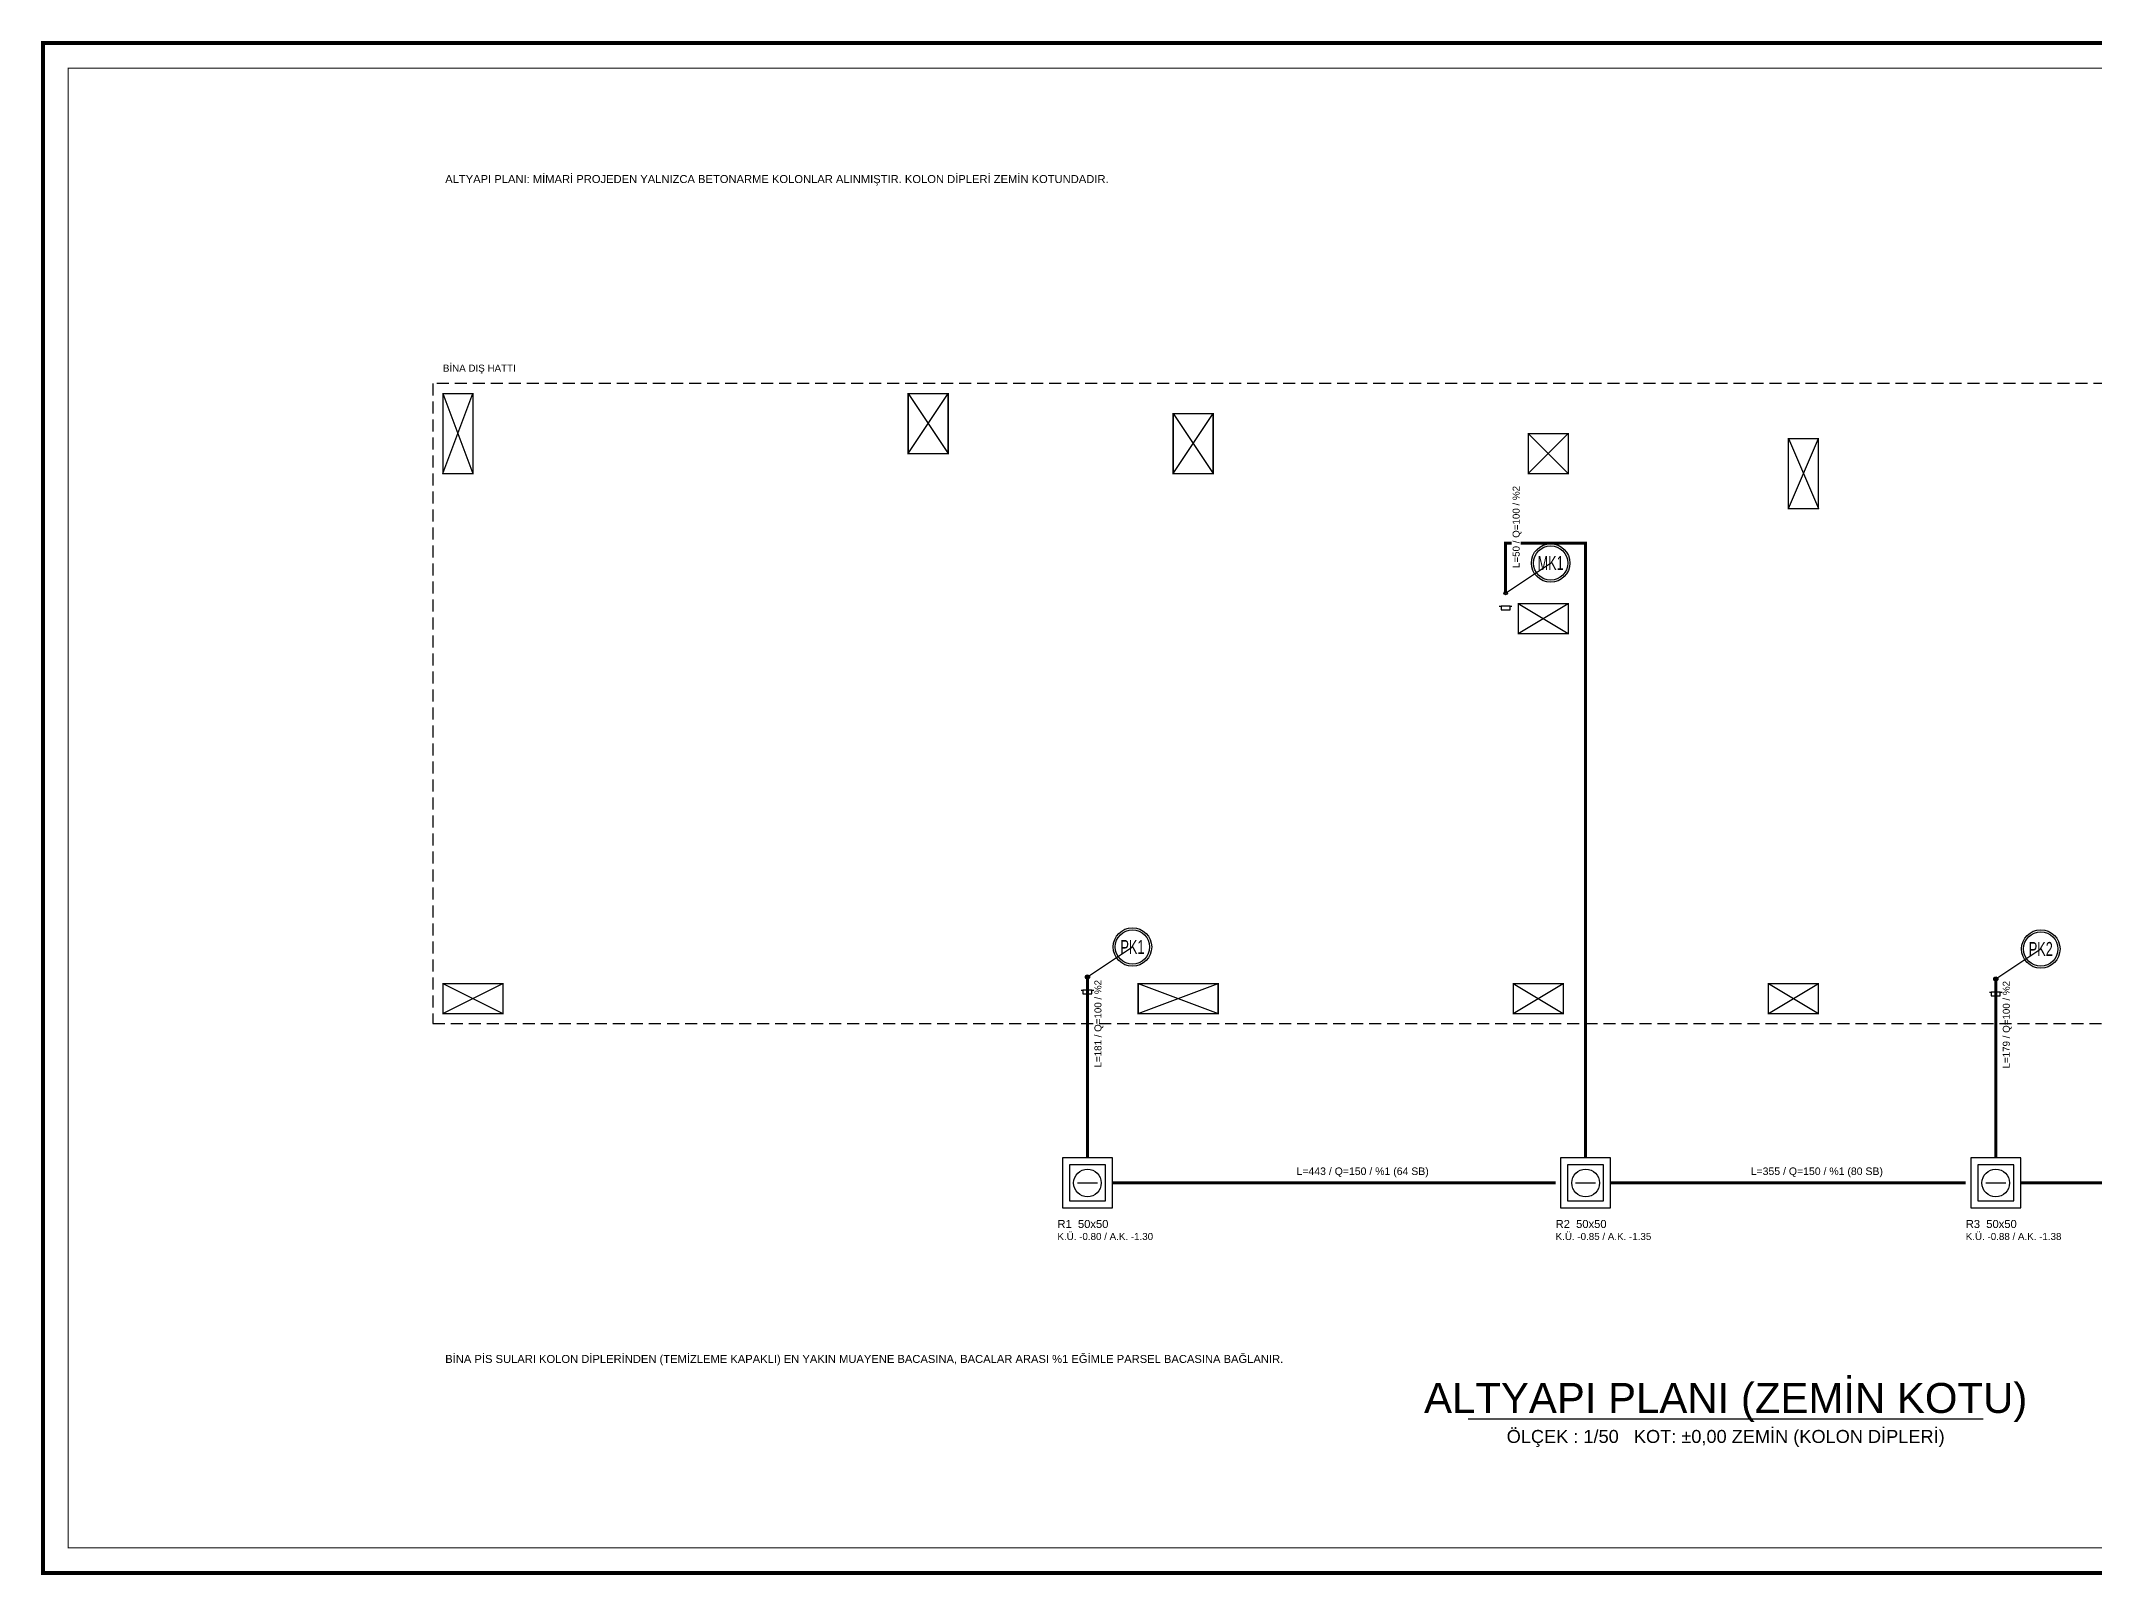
# Model space of a CAD drawing. Header units: centimetres. Extents: x -3952 to 22702, y 13298 to 16732.
# Drawn here: x -2 to 2051, y 15028 to 16562 of the extents above; entities that cross this region are included whole.
import ezdxf
from ezdxf.enums import TextEntityAlignment as Align

# ---------------------------------------------------------------- set-up
doc = ezdxf.new("R2010")
doc.units = ezdxf.units.CM
doc.linetypes.add('DASHED', pattern=[18, 12, -6])
doc.linetypes.add('PIS', pattern=[38, 30, -8])
for name, color, linetype in [('MIMARI-KOLON', 8, 'Continuous'), ('MTY-BINA-HATTI', 8, 'DASHED'), ('MTY-KAT-ADI', 1, 'Continuous'), ('MTY-PAFTA', 7, 'Continuous'), ('MTY-PIS-SU-BORUSU', 6, 'PIS'), ('MTY-PISSU-CAP', 211, 'Continuous'), ('MTY-PISSU-KOLON', 211, 'DASHED'), ('MTY-PISSU-KOLONNO', 211, 'Continuous'), ('MTY-ROGAR', 5, 'Continuous'), ('MTY-TEFRIS', 15, 'Continuous'), ('MTY-YAZI', 7, 'Continuous')]:
    doc.layers.add(name, color=color, linetype=linetype)
doc.layers.add('ROTAS-PAFTA-SINIRI', color=8, linetype='Continuous', plot=False)
doc.styles.add('ANOTATIVO', font='arial.ttf')
doc.styles.add('ROTAS', font='arial.ttf')

# ---------------------------------------------------------------- blocks, each defined once
blk = doc.blocks.new('ROTAS_PAFTA')
blk.add_lwpolyline([(0, 0), (1, 0), (1, 1), (0, 1)], close=True)
blk = doc.blocks.new('MTY-PIS SU KOLON')
at = {"layer": 'MTY-PISSU-KOLON', "linetype": 'Continuous', "lineweight": -3}
blk.add_hatch(color=256, dxfattribs=at).paths.add_polyline_path([(-2.7, -0.1, 0.848135), (0, -0.1, -0.848135), (2.7, -0.1, 0.414214), (0, 2.6, 0.414214)])
blk.add_circle((0, 0), 3.5, dxfattribs=at)
blk = doc.blocks.new('MTY-KOLON NO PIS SU')
at = {"color": 6, "linetype": 'Continuous', "ltscale": 100}
blk.add_circle((0, 0), 27.5, dxfattribs=at)
at = {"color": 7, "linetype": 'Continuous', "ltscale": 100}
blk.add_circle((0, 0), 24.5, dxfattribs=at)
at = {"style": 'ANOTATIVO', "width": 0.65}
blk.add_attdef('K', text='', height=20, dxfattribs=at).set_placement((0, 0), align=Align.MIDDLE_CENTER)

msp = doc.modelspace()

# ---------------------------------------------------------------- linework, layer by layer
at = {"layer": 'MIMARI-KOLON'}
for p, q in [((399.7, 16129.4), (429.7, 16209.4)), ((399.7, 16209.4), (429.7, 16129.4)), ((864.7, 16149.4), (904.7, 16209.4)), ((864.7, 16209.4), (904.7, 16149.4)), ((1129.7, 16129.4), (1169.7, 16189.4)), ((1129.7, 16189.4), (1169.7, 16129.4)), ((1484.7, 16129.4), (1524.7, 16169.4)), ((1484.7, 16169.4), (1524.7, 16129.4)), ((1744.7, 16094.4), (1774.7, 16164.4)), ((1744.7, 16164.4), (1774.7, 16094.4)), ((1474.7, 15969.4), (1524.7, 15999.4)), ((1474.7, 15999.4), (1524.7, 15969.4)), ((399.7, 15589.4), (459.7, 15619.4)), ((399.7, 15619.4), (459.7, 15589.4)), ((1094.7, 15589.4), (1174.7, 15619.4)), ((1094.7, 15619.4), (1174.7, 15589.4)), ((1469.7, 15589.4), (1519.7, 15619.4)), ((1469.7, 15619.4), (1519.7, 15589.4)), ((1724.7, 15589.4), (1774.7, 15619.4)), ((1724.7, 15619.4), (1774.7, 15589.4))]:
    msp.add_line(p, q, dxfattribs=at)
at = {"layer": 'MIMARI-KOLON', "const_width": 1.5}
for points in [[(399.7, 16209.4), (429.7, 16209.4), (429.7, 16129.4), (399.7, 16129.4), (399.7, 16209.4)], [(864.7, 16209.4), (904.7, 16209.4), (904.7, 16149.4), (864.7, 16149.4), (864.7, 16209.4)], [(1129.7, 16189.4), (1169.7, 16189.4), (1169.7, 16129.4), (1129.7, 16129.4), (1129.7, 16189.4)], [(1484.7, 16169.4), (1524.7, 16169.4), (1524.7, 16129.4), (1484.7, 16129.4), (1484.7, 16169.4)], [(1744.7, 16164.4), (1774.7, 16164.4), (1774.7, 16094.4), (1744.7, 16094.4), (1744.7, 16164.4)], [(1474.7, 15999.4), (1524.7, 15999.4), (1524.7, 15969.4), (1474.7, 15969.4), (1474.7, 15999.4)], [(399.7, 15619.4), (459.7, 15619.4), (459.7, 15589.4), (399.7, 15589.4), (399.7, 15619.4)], [(1094.7, 15619.4), (1174.7, 15619.4), (1174.7, 15589.4), (1094.7, 15589.4), (1094.7, 15619.4)], [(1469.7, 15619.4), (1519.7, 15619.4), (1519.7, 15589.4), (1469.7, 15589.4), (1469.7, 15619.4)], [(1724.7, 15619.4), (1774.7, 15619.4), (1774.7, 15589.4), (1724.7, 15589.4), (1724.7, 15619.4)]]:
    msp.add_lwpolyline(points, close=True, dxfattribs=at)
at = {"layer": 'MTY-BINA-HATTI'}
msp.add_lwpolyline([(389.7, 15579.4), (2979.7, 15579.4), (2979.7, 16219.4), (389.7, 16219.4)], close=True, dxfattribs=at)
at = {"layer": 'MTY-KAT-ADI'}
msp.add_line((1424.6, 15184), (1939.4, 15184), dxfattribs=at)
at = {"layer": 'MTY-PAFTA'}
for points, const_width in [([(0, 15030), (3400, 15030), (3400, 16560), (0, 16560)], 4), ([(25, 15055), (3375, 15055), (3375, 16535), (25, 16535)], 1)]:
    msp.add_lwpolyline(points, close=True, dxfattribs=dict(at, const_width=const_width))
at = {"layer": 'MTY-PIS-SU-BORUSU'}
for p, q in [((1455.7, 15996.8), (1457.5, 15996.8)), ((1466.5, 15996.8), (1468.3, 15996.8)), ((1037.7, 15612.8), (1039.5, 15612.8)), ((1048.5, 15612.8), (1050.3, 15612.8)), ((1945.7, 15610.8), (1947.5, 15610.8)), ((1956.5, 15610.8), (1958.3, 15610.8))]:
    msp.add_line(p, q, dxfattribs=at)
at = {"layer": 'MTY-PIS-SU-BORUSU', "const_width": 3}
for points in [[(1462, 16010), (1462, 16060), (1542, 16060), (1542, 15445)], [(1044, 15626), (1044, 15445)], [(1952, 15624), (1952, 15445)], [(1069, 15420), (1512, 15420)], [(1567, 15420), (1922, 15420)], [(1977, 15420), (2310, 15420)]]:
    msp.add_lwpolyline(points, dxfattribs=at)
at = {"layer": 'MTY-PIS-SU-BORUSU'}
for points in [[(1457.5, 15993.2), (1466.5, 15993.2), (1466.5, 15996.8), (1457.5, 15996.8)], [(1039.5, 15609.2), (1048.5, 15609.2), (1048.5, 15612.8), (1039.5, 15612.8)], [(1947.5, 15607.2), (1956.5, 15607.2), (1956.5, 15610.8), (1947.5, 15610.8)]]:
    msp.add_lwpolyline(points, close=True, dxfattribs=at)
at = {"layer": 'MTY-PISSU-KOLONNO'}
for p, q in [((1462, 16010), (1507, 16040)), ((1044, 15626), (1089, 15656)), ((1952, 15624), (1997, 15654))]:
    msp.add_line(p, q, dxfattribs=at)
at = {"layer": 'MTY-ROGAR'}
for p, q in [((1034, 15420), (1054, 15420)), ((1532, 15420), (1552, 15420)), ((1942, 15420), (1962, 15420))]:
    msp.add_line(p, q, dxfattribs=at)
for points in [[(1019, 15395), (1069, 15395), (1069, 15445), (1019, 15445)], [(1517, 15395), (1567, 15395), (1567, 15445), (1517, 15445)], [(1927, 15395), (1977, 15395), (1977, 15445), (1927, 15445)], [(1026, 15402), (1062, 15402), (1062, 15438), (1026, 15438)], [(1524, 15402), (1560, 15402), (1560, 15438), (1524, 15438)], [(1934, 15402), (1970, 15402), (1970, 15438), (1934, 15438)]]:
    msp.add_lwpolyline(points, close=True, dxfattribs=at)
for centre in [(1044, 15420), (1542, 15420), (1952, 15420)]:
    msp.add_circle(centre, 13.8, dxfattribs=at)

# ---------------------------------------------------------------- block references
at = {"layer": 'MTY-PISSU-KOLONNO'}
ref = msp.add_blockref('MTY-KOLON NO PIS SU', (1507, 16040), dxfattribs=dict(at, xscale=0.7, yscale=0.7))
ref.add_attrib('K', 'MK1', dxfattribs={"height": 14, "style": 'ANOTATIVO', "width": 0.65}).set_placement((1507, 16040), align=Align.MIDDLE_CENTER)
ref = msp.add_blockref('MTY-KOLON NO PIS SU', (1089, 15656), dxfattribs=dict(at, xscale=0.7, yscale=0.7))
ref.add_attrib('K', 'PK1', dxfattribs={"height": 14, "style": 'ANOTATIVO', "width": 0.65}).set_placement((1089, 15656), align=Align.MIDDLE_CENTER)
ref = msp.add_blockref('MTY-KOLON NO PIS SU', (1997, 15654), dxfattribs=dict(at, xscale=0.7, yscale=0.7))
ref.add_attrib('K', 'PK2', dxfattribs={"height": 14, "style": 'ANOTATIVO', "width": 0.65}).set_placement((1997, 15654), align=Align.MIDDLE_CENTER)
at = {"layer": 'MTY-TEFRIS'}
for p, xscale, yscale in [((1462, 16010), 0.5, 0.5), ((1044, 15626), 0.6, 0.6), ((1952, 15624), 0.6, 0.6)]:
    msp.add_blockref('MTY-PIS SU KOLON', p, dxfattribs=dict(at, xscale=xscale, yscale=yscale))
at = {"layer": 'ROTAS-PAFTA-SINIRI', "xscale": 3400, "yscale": 1530}
msp.add_blockref('ROTAS_PAFTA', (0, 15030), dxfattribs=at)

# ---------------------------------------------------------------- texts
at = {"layer": 'MIMARI-KOLON', "style": 'ROTAS'}
msp.add_text('BİNA DIŞ HATTI', height=7, dxfattribs=at).set_placement((399.7, 16231.4))
at = {"layer": 'MTY-KAT-ADI', "style": 'ROTAS'}
for s, height, p in [('ALTYAPI PLANI (ZEMİN KOTU)', 30, (1682, 15190)), ('ÖLÇEK : 1/50   KOT: ±0,00 ZEMİN (KOLON DİPLERİ)', 13, (1682, 15160))]:
    msp.add_text(s, height=height, dxfattribs=at).set_placement(p, align=Align.CENTER)
at = {"layer": 'MTY-PISSU-CAP', "style": 'ROTAS'}
for s, p in [('L=181 / Q=100 / %2', (1058, 15535.5)), ('L=179 / Q=100 / %2', (1966, 15534.5))]:
    msp.add_text(s, height=7, rotation=90, dxfattribs=at).set_placement(p)
for s, height, p in [('L=443 / Q=150 / %1 (64 SB)', 7.5, (1253, 15428)), ('L=355 / Q=150 / %1 (80 SB)', 7.5, (1707, 15428)), ('BİNA PİS SULARI KOLON DİPLERİNDEN (TEMİZLEME KAPAKLI) EN YAKIN MUAYENE BACASINA, BACALAR ARASI %1 EĞİMLE PARSEL BACASINA BAĞLANIR.', 8, (402, 15240))]:
    msp.add_text(s, height=height, dxfattribs=at).set_placement(p)
at = {"layer": 'MTY-ROGAR', "style": 'ROTAS'}
for s, height, p in [('R1  50x50', 8, (1014, 15375)), ('R2  50x50', 8, (1512, 15375)), ('R3  50x50', 8, (1922, 15375)), ('K.Ü. -0.80 / A.K. -1.30', 7, (1014, 15363)), ('K.Ü. -0.85 / A.K. -1.35', 7, (1512, 15363)), ('K.Ü. -0.88 / A.K. -1.38', 7, (1922, 15363))]:
    msp.add_text(s, height=height, dxfattribs=at).set_placement(p)
at = {"layer": 'MTY-YAZI', "style": 'ROTAS'}
msp.add_text('ALTYAPI PLANI: MİMARİ PROJEDEN YALNIZCA BETONARME KOLONLAR ALINMIŞTIR. KOLON DİPLERİ ZEMİN KOTUNDADIR.', height=8, dxfattribs=at).set_placement((402, 16420))

# ---------------------------------------------------------------- next in the draw order: wipeouts: each hides what was drawn before it
msp.add_wipeout([(1477, 16109.8), (1477, 16034), (1468, 16034), (1468, 16109.8)])

# ---------------------------------------------------------------- next in the draw order: texts
at = {"layer": 'MTY-PISSU-CAP', "style": 'ROTAS'}
msp.add_text('L=50 / Q=100 / %2', height=7, rotation=90, dxfattribs=at).set_placement((1476, 16035))

doc.saveas('drawing.dxf')
